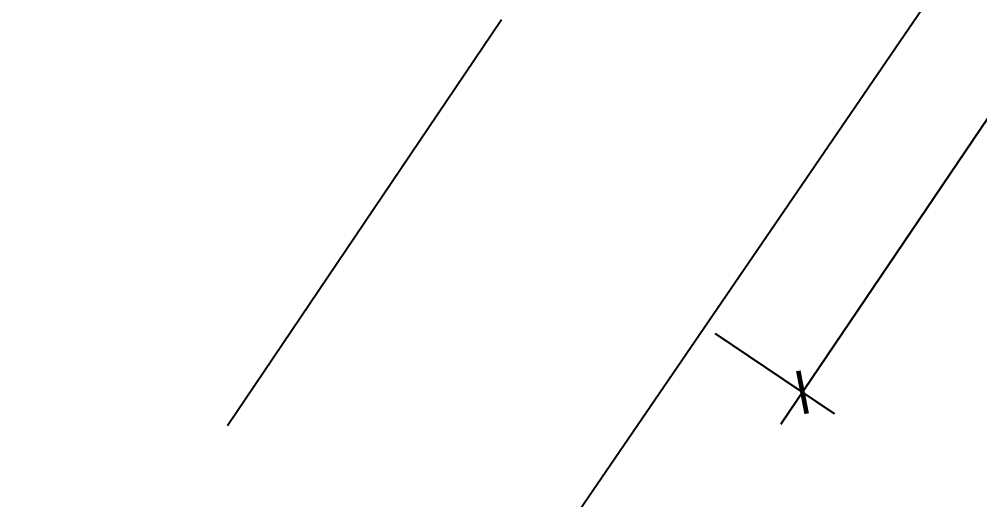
# Model space of a CAD drawing. Header units: millimetres. Extents: x -243740 to 150609, y -473655 to -165121.
# Drawn here: x 59462 to 61949, y -246203 to -244956 of the extents above; entities that cross this region are included whole.
import ezdxf

# ---------------------------------------------------------------- set-up
doc = ezdxf.new("R2010")
doc.units = ezdxf.units.MM
doc.linetypes.add('Линия сетки', pattern=[22.225, 12.7, -3.175, 3.175, -3.175])
doc.layers.add('A-ANNO-DIMS', color=7, linetype='Continuous', lineweight=9)
doc.layers.add('DALLI', color=6, linetype='TRAY', lineweight=30)
doc.layers.add('Вставка', color=252, linetype='Continuous')
doc.layers.add('с_у МГН_ПУИ игнор_в_з', color=252, linetype='Continuous')
doc.styles.add('ELine', font='txt.shx')
doc.styles.add('GOST 2.304', font='')
doc.styles.get('GOST 2.304').set_extended_font_data('GOST Common')
doc.linetypes.add('TRAY', pattern='A,12.119257,["_",ELine,S=4.5,R=90,X=0,Y=-1.555839],0.750382,["_",ELine,S=4.5,R=0,X=0,Y=-0.805849],1.314849,["_",ELine,S=4.5,R=0,X=0,Y=-0.805849],2.250029,["_",ELine,S=4.5,R=90,X=0,Y=-1.555839],13.565483', length=30)
doc.linetypes.add('Truba', pattern='A,3e-05,[4,MSH_7,S=1,R=0,X=0,Y=0],-3.022072', length=3.022102)
doc.dimstyles.new('М-100', dxfattribs={"dimtxt": 200, "dimasz": 80, "dimexe": 100, "dimexo": 200, "dimgap": 50, "dimtad": 1, "dimdec": 0, "dimzin": 0, "dimdsep": 46, "dimtxsty": 'GOST 2.304', "dimblk": 'ARCHTICK', "dimcen": 90, "dimdle": 100, "dimadec": 0, "dimazin": 0, "dimtfac": 1, "dimtdec": 0, "dimtmove": 1, "dimatfit": 0, "dimfxl": 1, "dimtolj": 1, "dimtzin": 0, "dimarcsym": 0})

# ---------------------------------------------------------------- blocks, each defined once
blk = doc.blocks.new('_ArchTick')
at = {"color": 0, "linetype": 'ByBlock', "const_width": 0.15}
blk.add_lwpolyline([(-0.5, -0.5), (0.5, 0.5)], dxfattribs=at)
blk = doc.blocks.new('*D363')
at = {"layer": 'Defpoints', "color": 0, "lineweight": 0, "transparency": 16777216}
for p in [(297779.9, 154803.6), (298171.4, 154539.5), (295738.8, 151777.6)]:
    blk.add_point(p, dxfattribs=at)
at = {"layer": 'с_у МГН_ПУИ игнор_в_з', "color": 0, "lineweight": -2, "transparency": 16777216}
for p, q in [((297945.7, 154691.7), (298254.3, 154483.6)), ((296074.4, 151430.6), (298227.3, 154622.4)), ((295904.6, 151665.7), (296213.3, 151457.6))]:
    blk.add_line(p, q, dxfattribs=at)
at = {"layer": 'с_у МГН_ПУИ игнор_в_з', "color": 0, "lineweight": -2, "transparency": 16777216, "xscale": 80, "yscale": 80, "zscale": 80}
for p, rotation in [((298171.4, 154539.5), 55.99999825594815), ((296130.3, 151513.5), 235.9999982559482)]:
    blk.add_blockref('_ArchTick', p, dxfattribs=dict(at, rotation=rotation))
at = {"layer": 'с_у МГН_ПУИ игнор_в_з', "color": 0, "transparency": 16777216, "insert": (297026.5, 153110.3), "char_height": 200, "attachment_point": 5, "rotation": 56, "style": 'GOST 2.304'}
blk.add_mtext('\\A1;3650', dxfattribs=at)
blk = doc.blocks.new('A$C0249faeb')
at = {"layer": 'DALLI', "color": 0, "linetype": 'Линия сетки', "lineweight": -3, "ltscale": 100}
blk.add_lwpolyline([(-41894.6, 22211.3), (-58492.2, -2395.7), (-88015.3, 17517.9), (-71417.7, 42124.8)], close=True, dxfattribs=at)
blk = doc.blocks.new('A$C010e0e93')
at = {"layer": 'с_у МГН_ПУИ игнор_в_з'}
dim = blk.add_linear_dim(base=(298171.4, 154539.5), p1=(295738.8, 151777.6), p2=(297779.9, 154803.6), angle=56, dimstyle='М-100', dxfattribs=at)
dim.commit()
dim.dimension.update_dxf_attribs({"geometry": '*D363', "text_midpoint": (297150.8, 153026.4), "dimtype": 160})

msp = doc.modelspace()

# ---------------------------------------------------------------- block references
at = {"layer": 'Вставка', "linetype": 'Truba', "lineweight": 30, "ltscale": 100}
msp.add_blockref('A$C010e0e93', (-234640, -397437.2), dxfattribs=at)

# ---------------------------------------------------------------- next in the draw order: linework, layer by layer
at = {"layer": 'Defpoints', "color": 3, "ltscale": 100}
msp.add_lwpolyline([(55714.2, -253841.6), (72424.1, -229370.2), (101617.8, -249061.6), (84907.9, -273533)], close=True, dxfattribs=at)

# ---------------------------------------------------------------- next in the draw order: block references
msp.add_blockref('A$C0249faeb', (143045.2, -270897.9), dxfattribs=at)

doc.saveas('drawing.dxf')
